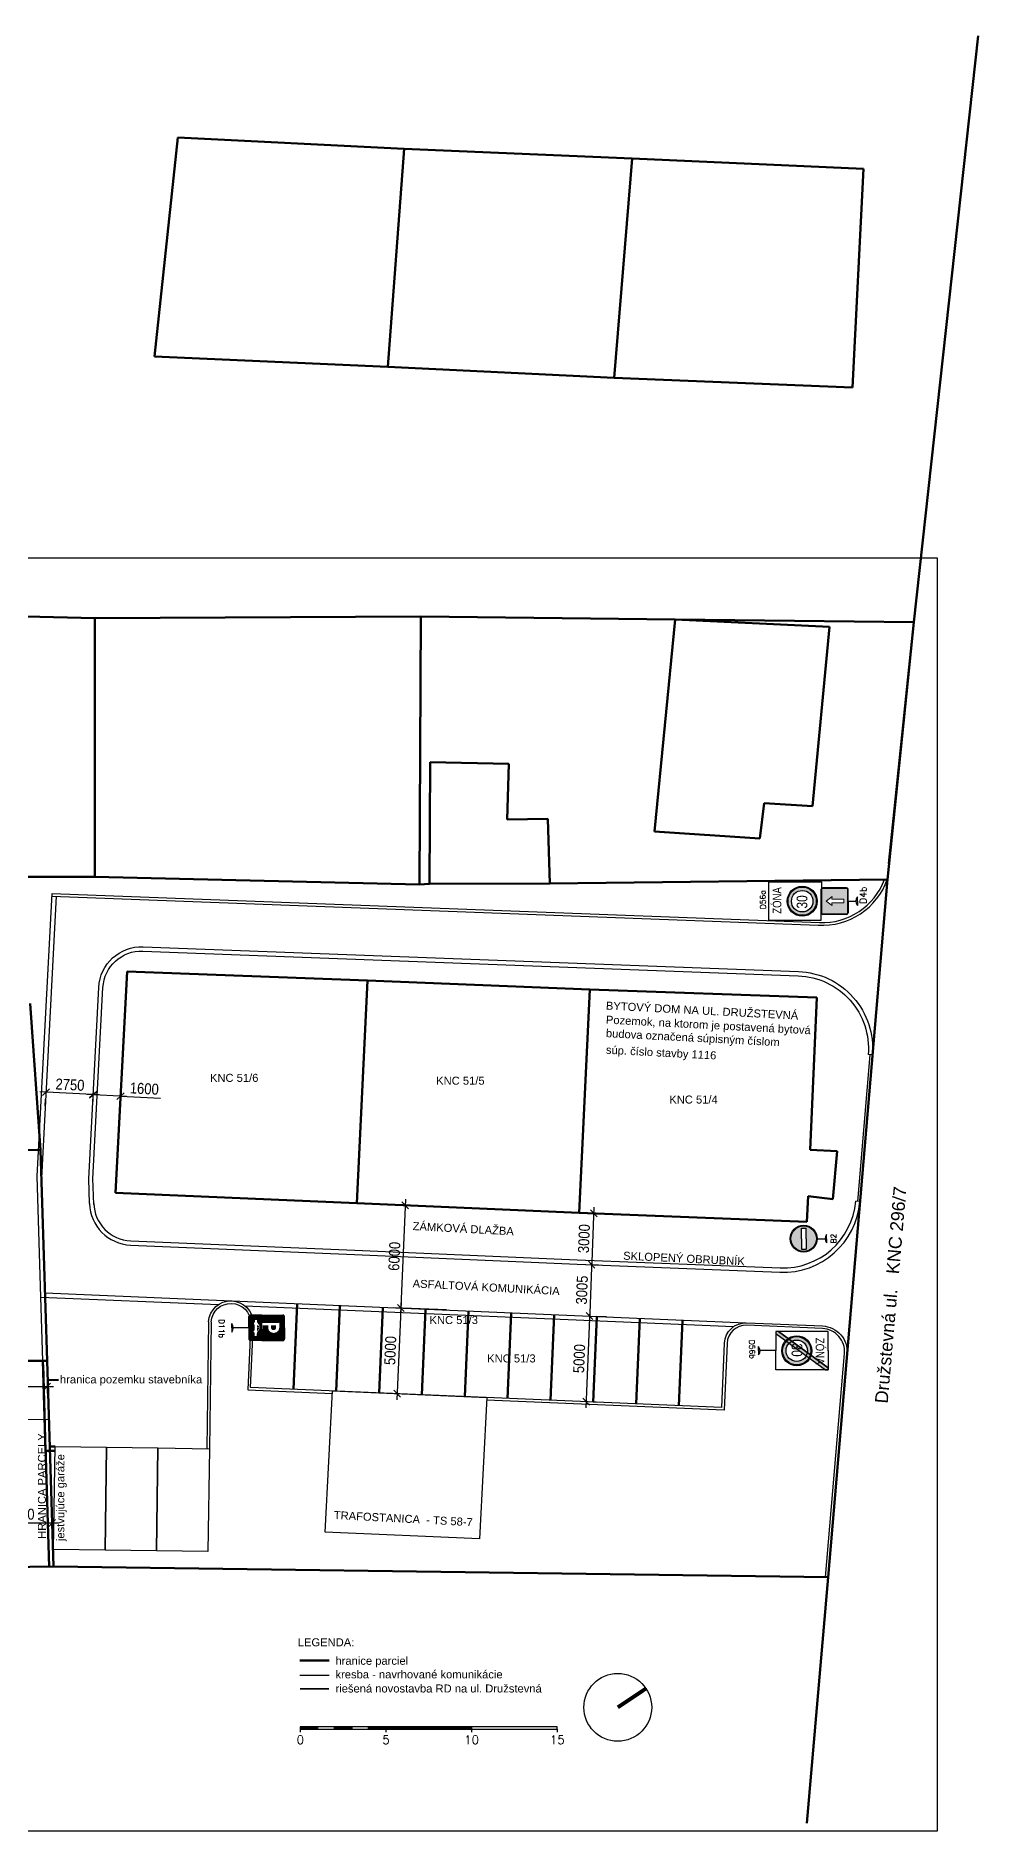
# Model space of a CAD drawing. Header units: millimetres. Extents: x 465413 to 965836, y 2516576 to 3795663.
# Drawn here: x 893880 to 948826, y 2516576 to 2621270 of the extents above; entities that cross this region are included whole.
import ezdxf
from ezdxf.enums import TextEntityAlignment as Align

# ---------------------------------------------------------------- set-up
doc = ezdxf.new("R2010")
doc.units = ezdxf.units.MM
for name, color, linetype in [('DIM_100', 64, 'Continuous'), ('Dopr-znač', 122, 'Continuous'), ('DZ', 7, 'Continuous'), ('KOTY', 96, 'Continuous'), ('MUR-POH', 64, 'Continuous'), ('MUR_REZ', 3, 'Continuous'), ('TXT_50_MIESTN', 7, 'Continuous'), ('červená', 1, 'Continuous'), ('čierna', 7, 'Continuous'), ('šedá', 8, 'Continuous')]:
    doc.layers.add(name, color=color, linetype=linetype)
doc.layers.add('modrá', color=5, linetype='Continuous', lineweight=5)
doc.layers.add('P', color=250, linetype='Continuous', lineweight=100)
doc.styles.add('ARIAL', font='arial.ttf', dxfattribs={"height": 250})
doc.styles.add('ROMANS', font='arial.ttf', dxfattribs={"width": 0.85})
doc.styles.add('ROMANS17', font='ROMANS', dxfattribs={"height": 0.85})
doc.styles.add('SIMPLEX', font='SIMPLEX.SHX', dxfattribs={"width": 0.7})
doc.dimstyles.new('PAJO1-studia', dxfattribs={"dimtxt": 160, "dimasz": 100, "dimexe": 100, "dimexo": 250, "dimgap": 45, "dimtad": 1, "dimdec": 0, "dimrnd": 5, "dimtxsty": 'ROMANS', "dimblk": 'OBLIQUE', "dimcen": 200, "dimdle": 90, "dimadec": 0, "dimazin": 0, "dimtfac": 1, "dimtdec": 0, "dimtmove": 1, "dimatfit": 3, "dimfxl": 1, "dimarcsym": 0})

# ---------------------------------------------------------------- blocks, each defined once
blk = doc.blocks.new('_OBLIQUE')
at = {"color": 0, "linetype": 'ByBlock'}
blk.add_line((-0.5, -0.5), (0.5, 0.5), dxfattribs=at)
blk = doc.blocks.new('*D393')
at = {"layer": 'Defpoints', "color": 0}
for p in [(926166, 2546610), (925953, 2541615), (925971, 2541614)]:
    blk.add_point(p, dxfattribs=at)
at = {"layer": 'KOTY', "color": 0, "lineweight": -2}
for p, q in [((926185, 2546969), (925956, 2541255)), ((927165, 2546570), (926571, 2546593)), ((926953, 2541575), (926370, 2541598))]:
    blk.add_line(p, q, dxfattribs=at)
at = {"layer": 'KOTY', "color": 0, "lineweight": -2, "xscale": 400, "yscale": 400, "zscale": 400}
for p, rotation in [((926171, 2546610), 87.7022656876608), ((925971, 2541614), 267.7022656876608)]:
    blk.add_blockref('_OBLIQUE', p, dxfattribs=dict(at, rotation=rotation))
at = {"layer": 'KOTY', "color": 0, "insert": (925564, 2544132), "char_height": 640, "attachment_point": 5, "rotation": 87.70227, "style": 'ROMANS'}
blk.add_mtext('5000', dxfattribs=at)
blk = doc.blocks.new('*D392')
at = {"layer": 'Defpoints', "color": 0}
for p in [(919078, 2552918), (915163, 2547079), (918823, 2546923)]:
    blk.add_point(p, dxfattribs=at)
at = {"layer": 'KOTY', "color": 0, "lineweight": -2}
for p, q in [((918079, 2552960), (915018, 2553091)), ((915433, 2553433), (915147, 2546720)), ((917823, 2546966), (914763, 2547096))]:
    blk.add_line(p, q, dxfattribs=at)
at = {"layer": 'KOTY', "color": 0, "lineweight": -2, "xscale": 400, "yscale": 400, "zscale": 400}
for p, rotation in [((915418, 2553074), 87.56290644926283), ((915163, 2547079), 267.5629064492628)]:
    blk.add_blockref('_OBLIQUE', p, dxfattribs=dict(at, rotation=rotation))
at = {"layer": 'KOTY', "color": 0, "insert": (914784, 2550098), "char_height": 640, "attachment_point": 5, "rotation": 87.56291, "style": 'ROMANS'}
blk.add_mtext('6000', dxfattribs=at)
blk = doc.blocks.new('*D391')
at = {"layer": 'Defpoints', "color": 0}
for p in [(918822, 2546923), (914950, 2542084), (915684, 2542053)]:
    blk.add_point(p, dxfattribs=at)
at = {"layer": 'KOTY', "color": 0, "lineweight": -2}
for p, q in [((915178, 2547439), (914935, 2541725)), ((917823, 2546966), (914763, 2547096)), ((914685, 2542096), (914550, 2542101))]:
    blk.add_line(p, q, dxfattribs=at)
at = {"layer": 'KOTY', "color": 0, "lineweight": -2, "xscale": 400, "yscale": 400, "zscale": 400}
for p, rotation in [((915162, 2547079), 87.56290644926308), ((914950, 2542084), 267.562906449263)]:
    blk.add_blockref('_OBLIQUE', p, dxfattribs=dict(at, rotation=rotation))
at = {"layer": 'KOTY', "color": 0, "insert": (914550, 2544603), "char_height": 640, "attachment_point": 5, "rotation": 87.56291, "style": 'ROMANS'}
blk.add_mtext('5000', dxfattribs=at)
blk = doc.blocks.new('*D390')
at = {"layer": 'Defpoints', "color": 0}
for p in [(925068, 2552661), (924947, 2549664), (926291, 2549610)]:
    blk.add_point(p, dxfattribs=at)
at = {"layer": 'KOTY', "color": 0, "lineweight": -2}
for p, q in [((926067, 2552621), (926811, 2552591)), ((926426, 2552967), (926277, 2549250)), ((925947, 2549623), (926691, 2549594))]:
    blk.add_line(p, q, dxfattribs=at)
at = {"layer": 'KOTY', "color": 0, "lineweight": -2, "xscale": 400, "yscale": 400, "zscale": 400}
for p, rotation in [((926412, 2552607), 87.70226568766051), ((926291, 2549610), 267.7022656876605)]:
    blk.add_blockref('_OBLIQUE', p, dxfattribs=dict(at, rotation=rotation))
at = {"layer": 'KOTY', "color": 0, "insert": (925845, 2551129), "char_height": 640, "attachment_point": 5, "rotation": 87.70227, "style": 'ROMANS'}
blk.add_mtext('3000', dxfattribs=at)
blk = doc.blocks.new('*D389')
at = {"layer": 'Defpoints', "color": 0}
for p in [(924947, 2549664), (926166, 2546610), (926171, 2546610)]:
    blk.add_point(p, dxfattribs=at)
at = {"layer": 'KOTY', "color": 0, "lineweight": -2}
for p, q in [((925947, 2549623), (926691, 2549594)), ((926306, 2549969), (926157, 2546250)), ((927165, 2546570), (926571, 2546593))]:
    blk.add_line(p, q, dxfattribs=at)
at = {"layer": 'KOTY', "color": 0, "lineweight": -2, "xscale": 400, "yscale": 400, "zscale": 400}
for p, rotation in [((926291, 2549610), 87.70226568766121), ((926171, 2546610), 267.7022656876612)]:
    blk.add_blockref('_OBLIQUE', p, dxfattribs=dict(at, rotation=rotation))
at = {"layer": 'KOTY', "color": 0, "insert": (925725, 2548130), "char_height": 640, "attachment_point": 5, "rotation": 87.70227, "style": 'ROMANS'}
blk.add_mtext('3005', dxfattribs=at)
blk = doc.blocks.new('*D388')
at = {"layer": 'Defpoints', "color": 0}
for p in [(897258, 2560338), (898855, 2560255), (897215, 2559523)]:
    blk.add_point(p, dxfattribs=at)
at = {"layer": 'KOTY', "color": 0, "lineweight": -2}
for p, q in [((899172, 2559421), (896855, 2559542)), ((897205, 2559340), (897194, 2559124)), ((898803, 2559256), (898792, 2559040)), ((898813, 2559440), (901139, 2559318))]:
    blk.add_line(p, q, dxfattribs=at)
at = {"layer": 'KOTY', "color": 0, "lineweight": -2, "xscale": 400, "yscale": 400, "zscale": 400}
for p, rotation in [((897215, 2559523), 177.0026736229556), ((898813, 2559440), 357.0026736229556)]:
    blk.add_blockref('_OBLIQUE', p, dxfattribs=dict(at, rotation=rotation))
at = {"layer": 'KOTY', "color": 0, "insert": (900202, 2559874), "char_height": 640, "attachment_point": 5, "rotation": 357.00267, "style": 'ROMANS'}
blk.add_mtext('1600', dxfattribs=at)
blk = doc.blocks.new('*D387')
at = {"layer": 'Defpoints', "color": 0}
for p in [(894479, 2559865), (897258, 2560338), (894469, 2559668)]:
    blk.add_point(p, dxfattribs=at)
at = {"layer": 'KOTY', "color": 0, "lineweight": -2}
for p, q in [((897574, 2559506), (894109, 2559687)), ((894427, 2558866), (894448, 2559269)), ((897205, 2559340), (897194, 2559125))]:
    blk.add_line(p, q, dxfattribs=at)
at = {"layer": 'KOTY', "color": 0, "lineweight": -2, "xscale": 400, "yscale": 400, "zscale": 400}
for p, rotation in [((894469, 2559668), 177.0026736229553), ((897215, 2559525), 357.0026736229554)]:
    blk.add_blockref('_OBLIQUE', p, dxfattribs=dict(at, rotation=rotation))
at = {"layer": 'KOTY', "color": 0, "insert": (895868, 2560103), "char_height": 640, "attachment_point": 5, "rotation": 357.00267, "style": 'ROMANS'}
blk.add_mtext('2750', dxfattribs=at)
blk = doc.blocks.new('Zákaz vjazdu všetkých vozidiel - B 2')
at = {"layer": 'červená'}
h = blk.add_hatch(color=256, dxfattribs=at)
h.paths.add_polyline_path([(-330, 350, 1), (330, 350, 1)])
h.paths.add_polyline_path([(0, 410), (269, 410), (269, 290), (0, 290), (-269, 290), (-269, 410)], flags=16)
for p, q in [((0, 410), (-269, 410)), ((-269, 410), (-269, 290)), ((0, 290), (-269, 290)), ((0, 410), (269, 410)), ((0, 290), (269, 290)), ((269, 410), (269, 290))]:
    blk.add_line(p, q, dxfattribs=at)
blk.add_circle((0, 350), 330, dxfattribs=at)
at = {"layer": 'čierna'}
blk.add_circle((0, 350), 350, dxfattribs=at)
blk = doc.blocks.new('*U396', base_point=(-3845, -6063))
at = {"color": 0}
for points in [[(-3845, -6063), (-3845, -6005), (-3919, -6005)], [(-3919, -6005), (-3919, -6063), (-3845, -6063)]]:
    blk.add_solid(points, dxfattribs=at)
blk = doc.blocks.new('IP11b')
at = {"color": 5, "linetype": 'Continuous'}
for points in [[(13535, -3315), (13890, -3315), (13535, -3406), (13890, -3407)], [(13535, -3406), (13890, -3407), (13890, -3407), (13890, -3315)], [(13890, -3407), (13890, -3315), (14035, -3407), (14035, -3315)], [(13535, -3756), (13685, -3756), (13535, -3406), (13685, -3407)], [(13733, -3572), (13793, -3572), (13733, -3469), (13793, -3469)], [(13733, -3469), (13793, -3469), (13793, -3469), (13793, -3572)], [(13735, -3756), (13890, -3756), (13735, -3632), (13890, -3632)], [(13788, -3406), (13890, -3407), (13838, -3420), (13890, -3420)], [(13788, -3632), (13838, -3632), (13788, -3632), (13838, -3619)], [(13788, -3632), (13838, -3619), (13837, -3619), (13838, -3632)], [(13793, -3469), (13793, -3572), (13833, -3512), (13833, -3532)], [(13833, -3512), (13833, -3532), (13793, -3469), (13833, -3512)], [(13793, -3469), (13833, -3512), (13793, -3469), (13821, -3484)], [(13833, -3532), (13793, -3572), (13833, -3532), (13821, -3560)], [(13837, -3619), (13838, -3632), (13890, -3619), (13890, -3632)], [(13838, -3420), (13890, -3420), (13890, -3420), (13838, -3420)], [(13890, -3420), (13838, -3420), (13890, -3456), (13874, -3456)], [(13890, -3619), (13838, -3619), (13890, -3582), (13874, -3582)], [(13890, -3619), (13890, -3632), (13890, -3619), (13838, -3619)], [(13890, -3456), (13874, -3456), (13874, -3456), (13890, -3456)], [(13874, -3456), (13890, -3456), (13874, -3456), (13888, -3506)], [(13874, -3456), (13888, -3506), (13888, -3506), (13890, -3519)], [(13874, -3582), (13890, -3582), (13874, -3582), (13890, -3519)], [(13890, -3582), (13874, -3582), (13874, -3582), (13890, -3582)], [(13888, -3506), (13890, -3519), (13888, -3506), (13890, -3456)], [(13890, -3407), (14035, -3407), (13890, -3632), (14035, -3632)], [(13890, -3756), (14035, -3756), (13890, -3632), (14035, -3632)], [(13628, -3865), (13735, -3815), (13535, -3756)], [(13627, -3907), (13628, -3865), (13535, -3756)], [(13627, -3907), (13535, -3756), (13535, -4015)], [(13735, -3815), (13735, -3756), (13535, -3756)], [(13627, -3907), (13535, -4015), (13735, -4015)], [(13673, -3908), (13673, -3907), (13627, -3907)], [(13673, -3912), (13673, -3908), (13627, -3907)], [(13674, -3916), (13673, -3912), (13627, -3907)], [(13676, -3920), (13674, -3916), (13627, -3907)], [(13678, -3923), (13676, -3920), (13627, -3907)], [(13681, -3926), (13678, -3923), (13627, -3907)], [(13685, -3928), (13681, -3926), (13627, -3907)], [(13688, -3930), (13685, -3928), (13627, -3907)], [(13688, -3930), (13627, -3907), (13735, -4015)], [(13628, -3865), (13678, -3858), (13735, -3815)], [(13692, -3931), (13688, -3930), (13735, -4015)], [(13735, -4015), (13697, -3932), (13692, -3931)], [(13735, -4015), (13701, -3931), (13697, -3932)], [(13735, -4015), (13705, -3930), (13701, -3931)], [(13735, -4015), (13709, -3928), (13705, -3930)], [(13735, -4015), (13712, -3926), (13709, -3928)], [(13735, -4015), (13715, -3923), (13712, -3926)], [(13735, -4015), (13717, -3920), (13715, -3923)], [(13735, -4015), (13719, -3916), (13717, -3920)], [(13735, -4015), (13720, -3912), (13719, -3916)], [(13735, -4015), (13735, -3908), (13720, -3908)], [(13735, -4015), (13720, -3908), (13720, -3912)], [(13727, -3860), (13780, -3860), (13780, -3822)], [(13780, -3822), (13748, -3822), (13727, -3860)], [(13735, -4015), (13809, -4015), (13809, -3908)], [(13809, -3908), (13735, -3908), (13735, -4015)], [(13806, -3822), (13788, -3822), (13788, -3860)], [(13788, -3860), (13858, -3860), (13806, -3822)], [(14035, -3756), (13809, -3756), (13809, -3815)], [(14035, -3756), (13809, -3815), (13954, -3868)], [(13809, -3815), (13885, -3865), (13954, -3868)], [(13837, -3911), (13837, -3908), (13809, -3908)], [(13838, -3915), (13837, -3911), (13809, -3908)], [(13840, -3919), (13838, -3915), (13809, -3908)], [(13842, -3922), (13840, -3919), (13809, -3908)], [(13845, -3926), (13842, -3922), (13809, -3908)], [(13848, -3928), (13845, -3926), (13809, -3908)], [(13852, -3930), (13848, -3928), (13809, -3908)], [(13852, -3930), (13809, -3908), (13809, -4015)], [(13809, -4015), (14035, -4015), (13954, -3909)], [(13809, -4015), (13954, -3909), (13875, -3927)], [(13809, -4015), (13875, -3927), (13872, -3929)], [(13809, -4015), (13872, -3929), (13868, -3930)], [(13809, -4015), (13868, -3930), (13864, -3931)], [(13856, -3931), (13852, -3930), (13809, -4015)], [(13809, -4015), (13864, -3931), (13860, -3932)], [(13860, -3932), (13856, -3931), (13809, -4015)], [(13954, -3909), (13879, -3924), (13875, -3927)], [(13954, -3909), (13881, -3920), (13879, -3924)], [(13954, -3909), (13883, -3917), (13881, -3920)], [(13954, -3909), (13884, -3913), (13883, -3917)], [(13954, -3909), (13885, -3908), (13884, -3913)], [(14035, -4015), (14035, -3756), (13954, -3868)], [(14035, -4015), (13954, -3868), (13954, -3909)]]:
    blk.add_solid(points, dxfattribs=at)
blk.add_blockref('*U396', (13809, -3815), dxfattribs=at)
blk = doc.blocks.new('*D405')
at = {"layer": 'Defpoints', "color": 0}
for p in [(885047, 2533698), (894826, 2534549), (894826, 2533991)]:
    blk.add_point(p, dxfattribs=at)
at = {"layer": 'KOTY', "color": 0, "lineweight": -2}
for p, q in [((885047, 2534698), (885047, 2534949)), ((894826, 2534991), (894826, 2534949)), ((884687, 2534549), (895186, 2534549))]:
    blk.add_line(p, q, dxfattribs=at)
at = {"layer": 'KOTY', "color": 0, "lineweight": -2, "xscale": 400, "yscale": 400, "zscale": 400, "rotation": 180}
blk.add_blockref('_OBLIQUE', (885047, 2534549), dxfattribs=at)
at = {"layer": 'KOTY', "color": 0, "lineweight": -2, "xscale": 400, "yscale": 400, "zscale": 400}
blk.add_blockref('_OBLIQUE', (894826, 2534549), dxfattribs=at)
at = {"layer": 'KOTY', "color": 0, "insert": (892957, 2535056), "char_height": 640, "attachment_point": 5, "style": 'ROMANS'}
blk.add_mtext('9780', dxfattribs=at)
blk = doc.blocks.new('*D407')
at = {"layer": 'Defpoints', "color": 0}
for p in [(894540, 2544010), (885047, 2542010), (894540, 2542506)]:
    blk.add_point(p, dxfattribs=at)
at = {"layer": 'KOTY', "color": 0, "lineweight": -2}
for p, q in [((884687, 2542506), (894900, 2542506)), ((885047, 2543010), (885047, 2542906)), ((894540, 2543010), (894540, 2542106))]:
    blk.add_line(p, q, dxfattribs=at)
at = {"layer": 'KOTY', "color": 0, "lineweight": -2, "xscale": 400, "yscale": 400, "zscale": 400, "rotation": 180}
blk.add_blockref('_OBLIQUE', (885047, 2542506), dxfattribs=at)
at = {"layer": 'KOTY', "color": 0, "lineweight": -2, "xscale": 400, "yscale": 400, "zscale": 400}
blk.add_blockref('_OBLIQUE', (894540, 2542506), dxfattribs=at)
at = {"layer": 'KOTY', "color": 0, "insert": (889793, 2543013), "char_height": 640, "attachment_point": 5, "style": 'ROMANS'}
blk.add_mtext('9495', dxfattribs=at)

msp = doc.modelspace()

# ---------------------------------------------------------------- hatches: boundary and pattern name
at = {"layer": 'modrá'}
h = msp.add_hatch(color=256, dxfattribs=at)
h.paths.add_polyline_path([(940324.5, 2571082.2), (940305.7, 2570919.6), (940991.1, 2570919.6), (940991, 2570814.9), (940991, 2570711.3), (940305.5, 2570711.3), (940324.1, 2570548.6), (939973.4, 2570815.7)], flags=16)
edge = h.paths.add_edge_path()
edge.add_arc((939778.6, 2571499.7), 56.5, 90, 180, ccw=False)
edge.add_line((939778.6, 2571556.3), (941148.5, 2571556.3))
edge.add_arc((941148.5, 2571499.7), 56.5, 0, 90, ccw=False)
edge.add_line((941205.1, 2571499.7), (941205.1, 2570814.8))
edge.add_line((941205.1, 2570814.8), (941205.1, 2570129.8))
edge.add_arc((941148.5, 2570129.8), 56.5, -90, 0, ccw=False)
edge.add_line((941148.5, 2570073.3), (939778.6, 2570073.3))
edge.add_arc((939778.6, 2570129.8), 56.5, 180, 270, ccw=False)
edge.add_line((939722.1, 2570129.8), (939722.1, 2570814.8))
edge.add_line((939722.1, 2570814.8), (939722.1, 2571499.7))
at = {"layer": 'červená'}
h = msp.add_hatch(color=256, dxfattribs=at)
edge = h.paths.add_edge_path(flags=16)
edge.add_arc((938567.6, 2570807.7), 625, 0, 360)
edge = h.paths.add_edge_path()
edge.add_arc((938567.6, 2570807.7), 825, 0, 360)
at = {"layer": 'čierna'}
msp.add_hatch(color=256, dxfattribs=at).paths.add_polyline_path([(937192.4, 2545720), (937023.1, 2545720), (937023.1, 2545596.1), (939919.4, 2543475.1), (940088.6, 2543475.1), (940088.6, 2543599.1)])
at = {"layer": 'šedá'}
h = msp.add_hatch(color=256, dxfattribs=at)
edge = h.paths.add_edge_path(flags=16)
edge.add_arc((938251.9, 2544588), 625, 0, 360)
edge = h.paths.add_edge_path()
edge.add_arc((938251.9, 2544588), 825, 0, 360)

# ---------------------------------------------------------------- linework, layer by layer
at = {"layer": 'Dopr-znač', "color": 7, "ltscale": 0.1}
for p, q in [((940088.6, 2545720), (937023.1, 2545720)), ((937023.1, 2545720), (937023.1, 2544597.6)), ((940088.6, 2544582.6), (940088.6, 2545720)), ((937023.1, 2543475.1), (937023.1, 2544597.6)), ((940088.6, 2544612.5), (940088.6, 2543475.1)), ((940088.6, 2543475.1), (937023.1, 2543475.1))]:
    msp.add_line(p, q, dxfattribs=at)
at = {"layer": 'modrá'}
for p, q in [((939722.1, 2570814.8), (939722.1, 2571499.7)), ((939722.1, 2570814.8), (939722.1, 2570129.8)), ((906342.1, 2545928.7), (906341.4, 2546582.8)), ((907049.4, 2546637.6), (906395.3, 2546636.9)), ((907049.4, 2546637.6), (908283, 2546638.9)), ((908337.5, 2545930.9), (908336.8, 2546585)), ((906342.1, 2545928.7), (906342.8, 2545272)), ((906396.8, 2545218.1), (908284.6, 2545220.1)), ((907050.9, 2545218.8), (906396.8, 2545218.1)), ((908337.5, 2545930.9), (908338.2, 2545273.7))]:
    msp.add_line(p, q, dxfattribs=at)
at = {"layer": 'modrá', "linetype": 'Continuous'}
for p, q in [((941148.5, 2571556.3), (939778.6, 2571556.3)), ((941205.1, 2570814.8), (941205.1, 2571499.7)), ((940324.5, 2571082.2), (939973.4, 2570815.7)), ((940324.1, 2570548.6), (939973.4, 2570815.7)), ((940305.5, 2570711.3), (940324.1, 2570548.6)), ((940991, 2570711.3), (940305.5, 2570711.3)), ((940305.7, 2570919.6), (940324.5, 2571082.2)), ((940991.1, 2570919.6), (940305.7, 2570919.6)), ((940991.1, 2570919.6), (940991, 2570815.1)), ((940991, 2570711.3), (940991, 2570814.8)), ((941205.1, 2570814.8), (941205.1, 2570129.8)), ((941148.5, 2570073.3), (939778.6, 2570073.3))]:
    msp.add_line(p, q, dxfattribs=at)
at = {"layer": 'modrá'}
msp.add_lwpolyline([(939722.1, 2571499.7, -0.41421356), (939778.6, 2571556.3), (941148.5, 2571556.3, -0.41421356), (941205.1, 2571499.7), (941205.1, 2570814.8), (941205.1, 2570129.8, -0.41421356), (941148.5, 2570073.3), (939778.6, 2570073.3, -0.41421356), (939722.1, 2570129.8), (939722.1, 2570814.8)], format="xyb", close=True, dxfattribs=at)
msp.add_lwpolyline([(940324.5, 2571082.2), (940305.7, 2570919.6), (940991.1, 2570919.6), (940991, 2570814.9), (940991, 2570711.3), (940305.5, 2570711.3), (940324.1, 2570548.6), (939973.4, 2570815.7)], close=True, dxfattribs=at)
at = {"layer": 'modrá', "flags": 128}
for points in [[(906395.3, 2546636.9), (906384.8, 2546635.9), (906374.6, 2546632.8), (906365.3, 2546627.8), (906357.1, 2546621), (906350.4, 2546612.9), (906345.4, 2546603.5), (906342.4, 2546593.4), (906341.4, 2546582.8)], [(908336.8, 2546585), (908335.7, 2546595.5), (908332.7, 2546605.6), (908327.7, 2546615), (908320.9, 2546623.1), (908312.7, 2546629.8), (908303.4, 2546634.8), (908293.3, 2546637.9), (908282.7, 2546638.9)], [(906342.8, 2545272), (906343.8, 2545261.5), (906346.9, 2545251.4), (906351.9, 2545242.1), (906358.6, 2545233.9), (906366.8, 2545227.2), (906376.1, 2545222.2), (906386.3, 2545219.1), (906396.8, 2545218.1)], [(908284.2, 2545220.1), (908293.6, 2545220.9), (908302.7, 2545223.4), (908311.2, 2545227.4), (908318.9, 2545232.8), (908325.6, 2545239.5), (908331, 2545247.2), (908335, 2545255.7), (908337.4, 2545264.8), (908338.2, 2545274.2)]]:
    msp.add_lwpolyline(points, dxfattribs=at)
at = {"layer": 'modrá', "linetype": 'Continuous'}
for centre, start, end in [((939778.6, 2571499.7), 90, 180), ((941148.5, 2571499.7), 0, 90), ((939778.6, 2570129.8), 180, 270), ((941148.5, 2570129.8), 270, 0)]:
    msp.add_arc(centre, 56.5, start, end, dxfattribs=at)
at = {"layer": 'MUR-POH', "color": 1}
for p, q in [((895066.9, 2571093.6), (894205.8, 2554648.2)), ((895066.9, 2571093.6), (894205.8, 2554648.2)), ((894817.1, 2571103.1), (939498.8, 2569414.8)), ((942514.8, 2561850.4), (941788.5, 2553297.3)), ((894154.2, 2556290.5), (894540.2, 2544010.4)), ((894540.2, 2544010.4), (894154.2, 2556290.5)), ((894173.4, 2547722.3), (893962.2, 2554776.4)), ((897003.6, 2553172.3), (896958.1, 2554619.5)), ((897255.5, 2553115.8), (897208, 2554627.3)), ((899396.1, 2550753), (912463, 2550197.3)), ((899406.7, 2551002.8), (912473.7, 2550447)), ((912473.3, 2550447.1), (925447.7, 2549893.7)), ((912462.7, 2550197.3), (925437, 2549643.9)), ((925444.6, 2549643.6), (937273.7, 2549169)), ((925454.6, 2549893.4), (937283.7, 2549418.8)), ((894173.4, 2547722.3), (904527.9, 2547281.6)), ((894290.3, 2544002.6), (894173.4, 2547722.3)), ((894416, 2547962.2), (935283.8, 2546222.9)), ((906067.2, 2547216.1), (934575.5, 2546002.8)), ((903947.5, 2546266.9), (903845.7, 2538880)), ((904097.5, 2546264.9), (903995.7, 2538877.9)), ((909281, 2525666.2), (910980.5, 2525666.2))]:
    msp.add_line(p, q, dxfattribs=at)
at = {"layer": 'MUR-POH', "color": 1, "flags": 128}
for points in [[(893962.2, 2554776.4), (894824.9, 2571252.9), (939570.3, 2569562.2)], [(894416, 2547962.2), (894205.8, 2554648.2)], [(906400.4, 2542448), (906560.6, 2546212.5)], [(933875.6, 2541279.4), (933875.6, 2541279.4), (906400.4, 2542448)]]:
    msp.add_lwpolyline(points, dxfattribs=at)
for points in [[(896958.1, 2554619.5), (897542.6, 2565782.7, -0.40995963), (900133.6, 2568150.2), (938349.5, 2566706.2, -0.42803044), (942663.5, 2561828.7), (941938, 2553284.6)], [(897207.8, 2554606.4), (897792.3, 2565769.7, -0.40995963), (900124.2, 2567900.4), (938340.1, 2566456.4)], [(933875.6, 2541279.4), (934035, 2545026, -0.41421356), (935337, 2546221.7), (939753.4, 2546033.9, -0.426629), (941184.3, 2544408.3), (940078, 2531380.3)]]:
    msp.add_lwpolyline(points, format="xyb", dxfattribs=at)
at = {"layer": 'MUR-POH', "color": 1}
for points in [[(897207.8, 2554606.4), (897792.3, 2565769.7, -0.40995963), (900124.2, 2567900.4), (938340.1, 2566456.4, -0.42741324), (942415.1, 2561858.7, -0.00052175)], [(939928.5, 2531393), (941034.8, 2544421, 0.426629), (939747, 2545884), (935330.6, 2546071.9, 0.41421356), (934184.8, 2545019.6), (934019.1, 2541123.1), (920165, 2541712.4)]]:
    msp.add_lwpolyline(points, format="xyb", dxfattribs=at)
for points in [[(942664.3, 2561838), (942415.1, 2561858.7)], [(941938, 2553284.6), (941688.9, 2553305.8)], [(906410.7, 2546218.9), (906244.2, 2542304.5), (911172.6, 2542094.9)]]:
    msp.add_lwpolyline(points, dxfattribs=at)
at = {"layer": 'MUR-POH', "color": 252}
msp.add_lwpolyline([(890107.1, 2540586.1), (894570.4, 2540592.7)], dxfattribs=at)
at = {"layer": 'MUR-POH', "flags": 128}
for points in [[(910288.5, 2522664.7), (909294.8, 2522664.7), (909294.8, 2522608.8), (910288.5, 2522608.8), (910288.5, 2522664.7), (910288.5, 2522664.7)], [(914284.2, 2522664.7), (909294.8, 2522664.7), (909294.8, 2522522), (914284.2, 2522522), (914284.2, 2522664.7), (914284.2, 2522664.7)], [(910288.5, 2522603.5), (909294.8, 2522603.5), (909294.8, 2522598.6), (910288.5, 2522598.6), (910288.5, 2522603.5), (910288.5, 2522603.5)], [(910288.5, 2522593.3), (909294.8, 2522593.3), (909294.8, 2522522), (910288.5, 2522522), (910288.5, 2522593.3), (910288.5, 2522593.3)], [(909294.8, 2522516.7), (909294.8, 2522347.6)], [(909294.8, 2522516.7), (909294.8, 2522347.6)], [(909300.1, 2522608.8), (910288.5, 2522608.8), (910288.5, 2522659.4), (909300.1, 2522659.4), (909300.1, 2522608.8), (909300.1, 2522608.8)], [(909300.1, 2522522), (914284.2, 2522522), (914284.2, 2522659.4), (909300.1, 2522659.4), (909300.1, 2522522), (909300.1, 2522522)], [(909300.1, 2522598.6), (910288.5, 2522598.6), (910288.5, 2522598.3), (909300.1, 2522598.3), (909300.1, 2522598.6), (909300.1, 2522598.6)], [(909300.1, 2522522), (910288.5, 2522522), (910288.5, 2522588), (909300.1, 2522588), (909300.1, 2522522), (909300.1, 2522522)], [(911287.4, 2522664.7), (910293.7, 2522664.7), (910293.7, 2522522), (911287.4, 2522522), (911287.4, 2522664.7), (911287.4, 2522664.7)], [(910299, 2522522), (911287.4, 2522522), (911287.4, 2522659.4), (910299, 2522659.4), (910299, 2522522), (910299, 2522522)], [(912286.3, 2522664.7), (911292.7, 2522664.7), (911292.7, 2522608.8), (912286.3, 2522608.8), (912286.3, 2522664.7), (912286.3, 2522664.7)], [(912286.3, 2522603.5), (911292.7, 2522603.5), (911292.7, 2522598.6), (912286.3, 2522598.6), (912286.3, 2522603.5), (912286.3, 2522603.5)], [(912286.3, 2522593.3), (911292.7, 2522593.3), (911292.7, 2522522), (912286.3, 2522522), (912286.3, 2522593.3), (912286.3, 2522593.3)], [(911298, 2522608.8), (912286.3, 2522608.8), (912286.3, 2522659.4), (911298, 2522659.4), (911298, 2522608.8), (911298, 2522608.8)], [(911298, 2522598.6), (912286.3, 2522598.6), (912286.3, 2522598.3), (911298, 2522598.3), (911298, 2522598.6), (911298, 2522598.6)], [(911298, 2522522), (912286.3, 2522522), (912286.3, 2522588), (911298, 2522588), (911298, 2522522), (911298, 2522522)], [(913285.3, 2522664.7), (912291.6, 2522664.7), (912291.6, 2522522), (913285.3, 2522522), (913285.3, 2522664.7), (913285.3, 2522664.7)], [(912296.9, 2522522), (913285.3, 2522522), (913285.3, 2522659.4), (912296.9, 2522659.4), (912296.9, 2522522), (912296.9, 2522522)], [(914284.2, 2522664.7), (913290.6, 2522664.7), (913290.6, 2522608.8), (914284.2, 2522608.8), (914284.2, 2522664.7), (914284.2, 2522664.7)], [(914284.2, 2522603.5), (913290.6, 2522603.5), (913290.6, 2522598.6), (914284.2, 2522598.6), (914284.2, 2522603.5), (914284.2, 2522603.5)], [(914284.2, 2522593.3), (913290.6, 2522593.3), (913290.6, 2522522), (914284.2, 2522522), (914284.2, 2522593.3), (914284.2, 2522593.3)], [(913295.9, 2522608.8), (914284.2, 2522608.8), (914284.2, 2522659.4), (913295.9, 2522659.4), (913295.9, 2522608.8), (913295.9, 2522608.8)], [(913295.9, 2522598.6), (914284.2, 2522598.6), (914284.2, 2522598.3), (913295.9, 2522598.3), (913295.9, 2522598.6), (913295.9, 2522598.6)], [(913295.9, 2522522), (914284.2, 2522522), (914284.2, 2522588), (913295.9, 2522588), (913295.9, 2522522), (913295.9, 2522522)], [(919278.9, 2522664.7), (914289.5, 2522664.7), (914289.5, 2522608.8), (919278.9, 2522608.8), (919278.9, 2522664.7), (919278.9, 2522664.7)], [(919278.9, 2522603.5), (914289.5, 2522603.5), (914289.5, 2522598.6), (919278.9, 2522598.6), (919278.9, 2522603.5), (919278.9, 2522603.5)], [(919278.9, 2522593.3), (914289.5, 2522593.3), (914289.5, 2522522), (919278.9, 2522522), (919278.9, 2522593.3), (919278.9, 2522593.3)], [(914289.5, 2522516.7), (914289.5, 2522347.6)], [(914289.5, 2522516.7), (914289.5, 2522347.6)], [(914294.8, 2522608.8), (919278.9, 2522608.8), (919278.9, 2522659.4), (914294.8, 2522659.4), (914294.8, 2522608.8), (914294.8, 2522608.8)], [(914294.8, 2522598.6), (919278.9, 2522598.6), (919278.9, 2522598.3), (914294.8, 2522598.3), (914294.8, 2522598.6), (914294.8, 2522598.6)], [(914294.8, 2522522), (919278.9, 2522522), (919278.9, 2522588), (914294.8, 2522588), (914294.8, 2522522), (914294.8, 2522522)], [(924273.6, 2522664.7), (919284.2, 2522664.7), (919284.2, 2522522), (924273.6, 2522522), (924273.6, 2522664.7), (924273.6, 2522664.7)], [(919284.2, 2522516.7), (919284.2, 2522347.6)], [(919289.5, 2522522), (924273.6, 2522522), (924273.6, 2522659.4), (919289.5, 2522659.4), (919289.5, 2522522), (919289.5, 2522522)], [(924278.9, 2522516.7), (924278.9, 2522347.6)]]:
    msp.add_lwpolyline(points, dxfattribs=at)
at = {"layer": 'MUR-POH', "color": 1}
for centre, radius, start, end in [((939750, 2573419.6), 4012.8, 266.411401, 340.527782), ((939751.9, 2573418.7), 3860.8, 267.304106, 339.713833), ((899502.4, 2553250.8), 2500, 181.800081, 267.564487), ((899502.4, 2553250.8), 2250, 181.800081, 267.564487), ((937454.1, 2553665.4), 4500, 267.702266, 355.146483), ((937454.1, 2553665.4), 4250, 267.702266, 355.146483)]:
    msp.add_arc(centre, radius, start, end, dxfattribs=at)
at = {"layer": 'MUR-POH', "color": 1, "extrusion": (0, 0, -1)}
for radius in [1308.1, 1158.1]:
    msp.add_arc((-905252.6, 2546192.6), radius, 4.002143, 179.12866, dxfattribs=at)
at = {"layer": 'MUR_REZ'}
for p, q in [((910749.1, 2534005.5), (911180.5, 2542244.7)), ((911180.5, 2542244.7), (920172.7, 2541861.2)), ((920172.7, 2541861.2), (919741.4, 2533623)), ((919741.4, 2533623), (910749.1, 2534005.5))]:
    msp.add_line(p, q, dxfattribs=at)
at = {"layer": 'MUR_REZ', "color": 6}
msp.add_lwpolyline([(841447.1, 2590825.9), (946447.1, 2590825.9), (946447.1, 2516575.9), (841447.1, 2516575.9)], close=True, dxfattribs=at)
at = {"layer": 'MUR_REZ', "flags": 128}
for points in [[(894913.9, 2533002.4), (894996.6, 2539001.8), (897996.3, 2538960.5), (897913.7, 2532961.1), (894913.9, 2533002.4)], [(897913.7, 2532961.1), (897996.3, 2538960.5), (900996, 2538919.2), (900913.4, 2532919.8), (897913.7, 2532961.1)], [(900913.4, 2532919.8), (900996, 2538919.2), (903995.7, 2538877.9), (903913.1, 2532878.5), (900913.4, 2532919.8)]]:
    msp.add_lwpolyline(points, dxfattribs=at)
msp.add_lwpolyline([(909281, 2524873.9, 103, 103, 0), (910980.5, 2524873.9, 103, 103, 0)], format="xyseb", dxfattribs=at)
at = {"layer": 'P', "color": 2, "linetype": 'Continuous'}
for p, q in [((945076.9, 2587075.7), (948826.5, 2621270.2)), ((948826.5, 2621270.2), (945076.9, 2587075.7)), ((900789.7, 2602567.6), (902159.9, 2615352.7)), ((902159.9, 2615352.7), (900789.7, 2602567.6)), ((902159.9, 2615352.7), (915365.4, 2614686.5)), ((915365.4, 2614686.5), (902159.9, 2615352.7)), ((915365.4, 2614686.5), (914411.2, 2601978.9)), ((914411.2, 2601978.9), (915365.4, 2614686.5)), ((915365.4, 2614686.5), (928658.2, 2614123.2)), ((928658.2, 2614123.2), (915365.4, 2614686.5)), ((928658.2, 2614123.2), (927606.5, 2601328.2)), ((927606.5, 2601328.2), (928658.2, 2614123.2)), ((928658.2, 2614123.2), (942141.1, 2613508.7)), ((942141.1, 2613508.7), (928658.2, 2614123.2)), ((942141.1, 2613508.7), (941500.2, 2600765.4)), ((941500.2, 2600765.4), (942141.1, 2613508.7)), ((914411.2, 2601978.9), (900789.7, 2602567.6)), ((900789.7, 2602567.6), (914411.2, 2601978.9)), ((927606.5, 2601328.2), (914411.2, 2601978.9)), ((914411.2, 2601978.9), (927606.5, 2601328.2)), ((941500.2, 2600765.4), (927606.5, 2601328.2)), ((927606.5, 2601328.2), (941500.2, 2600765.4)), ((893314.8, 2587419.7), (897310.8, 2587305.1)), ((897310.8, 2587305.1), (893314.8, 2587419.7)), ((897310.8, 2587305.1), (916329.8, 2587404.3)), ((916329.8, 2587404.3), (897310.8, 2587305.1)), ((897310.8, 2587305.1), (897314.1, 2572230.6)), ((897314.1, 2572230.6), (897310.8, 2587305.1)), ((916251.3, 2571785.3), (916329.8, 2587404.3)), ((916329.8, 2587404.3), (916251.3, 2571785.3)), ((916329.8, 2587404.3), (931157.9, 2587243)), ((931157.9, 2587243), (916329.8, 2587404.3)), ((929951.7, 2574879.3), (931157.9, 2587243)), ((931157.9, 2587243), (929951.7, 2574879.3)), ((931157.9, 2587243), (940161.9, 2586799.1)), ((940161.9, 2586799.1), (931157.9, 2587243)), ((931157.9, 2587243), (945076.9, 2587075.7)), ((945076.9, 2587075.7), (931157.9, 2587243)), ((945076.9, 2587075.7), (943534.1, 2572082)), ((943628.8, 2573002.5), (945076.9, 2587075.7)), ((940161.9, 2586799.1), (939164.6, 2576356.5)), ((939164.6, 2576356.5), (940161.9, 2586799.1)), ((916831.7, 2571816.7), (916881.8, 2578909.7)), ((916881.8, 2578909.7), (916831.7, 2571816.7)), ((916881.8, 2578909.7), (921458.2, 2578826.5)), ((921458.2, 2578826.5), (916881.8, 2578909.7)), ((921458.2, 2578826.5), (921358.4, 2575575.2)), ((921358.4, 2575575.2), (921458.2, 2578826.5)), ((936355, 2576528.6), (936089.8, 2574458.5)), ((936089.8, 2574458.5), (936355, 2576528.6)), ((939164.6, 2576356.5), (936355, 2576528.6)), ((936355, 2576528.6), (939164.6, 2576356.5)), ((921358.4, 2575575.2), (923741.5, 2575608.2)), ((923741.5, 2575608.2), (921358.4, 2575575.2)), ((923741.5, 2575608.2), (923847.6, 2571848.6)), ((923847.6, 2571848.6), (923741.5, 2575608.2)), ((936089.8, 2574458.5), (929951.7, 2574879.3)), ((929951.7, 2574879.3), (936089.8, 2574458.5)), ((893266.8, 2572221.9), (897314.1, 2572230.6)), ((897314.1, 2572230.6), (893266.8, 2572221.9)), ((897314.1, 2572222.8), (893266.8, 2572222)), ((897314.1, 2572230.6), (916251.3, 2571785.3)), ((916251.3, 2571785.3), (897314.1, 2572230.6)), ((916251.3, 2571785.3), (916831.7, 2571816.7)), ((916831.7, 2571816.7), (916251.3, 2571785.3)), ((916831.7, 2571816.7), (923847.6, 2571848.6)), ((923847.6, 2571848.6), (916831.7, 2571816.7)), ((923847.6, 2571848.6), (943534.1, 2572082)), ((943534.1, 2572082), (923847.6, 2571848.6)), ((940078, 2531380.4), (943534.1, 2572082.1)), ((943534.1, 2572082.1), (940078, 2531380.4)), ((899193.7, 2566716.2), (898517, 2553793.1)), ((899193.7, 2566716.2), (913226, 2566179.2)), ((913226, 2566179.2), (899193.7, 2566716.2)), ((913226, 2566179.2), (912590.5, 2553194.6)), ((912590.5, 2553194.6), (913226, 2566179.2)), ((913226, 2566179.1), (912590.5, 2553194.5)), ((912590.5, 2553194.5), (913226, 2566179.1)), ((913226, 2566179.2), (926179.8, 2565656.7)), ((926179.8, 2565656.7), (913226, 2566179.2)), ((926179.8, 2565656.7), (925564.8, 2552641.2)), ((925564.8, 2552641.2), (926179.8, 2565656.7)), ((926179.8, 2565656.6), (925564.8, 2552641.1)), ((925564.8, 2552641.1), (926179.8, 2565656.6)), ((926179.8, 2565656.7), (939426.2, 2565196)), ((939426.2, 2565196), (926179.8, 2565656.7)), ((939426.2, 2565196), (939033.6, 2556315.3)), ((939033.6, 2556315.3), (939426.2, 2565196)), ((893545.7, 2564836.5), (894154.2, 2556290.5)), ((894154.2, 2556290.5), (893545.7, 2564836.5)), ((874708.6, 2556596.7), (894154.2, 2556290.5)), ((894154.2, 2556290.5), (874708.6, 2556596.7)), ((894540.2, 2544010.4), (894154.2, 2556290.5)), ((939033.6, 2556315.3), (940605.3, 2556229.4)), ((940605.3, 2556229.4), (939033.6, 2556315.3)), ((940605.3, 2556229.4), (940356.1, 2553435.1)), ((940356.1, 2553435.1), (940605.3, 2556229.4)), ((912590.5, 2553194.6), (898517, 2553793.1)), ((938907.6, 2553603.3), (938837, 2552108.7)), ((938837, 2552108.7), (938907.6, 2553603.3)), ((940356.1, 2553435.1), (938907.6, 2553603.3)), ((938907.6, 2553603.3), (940356.1, 2553435.1)), ((925564.8, 2552641.2), (912590.5, 2553194.6)), ((912590.5, 2553194.6), (925564.8, 2552641.2)), ((938837, 2552108.7), (925564.8, 2552641.2)), ((925564.8, 2552641.2), (938837, 2552108.7)), ((860133.3, 2544010.4), (894540.2, 2544010.4)), ((894540.2, 2544010.4), (860133.3, 2544010.4)), ((894900.2, 2532002.5), (940078, 2531380.4)), ((940078, 2531380.4), (894900.2, 2532002.5)), ((894900.2, 2532002.4), (940078, 2531380.3)), ((940078, 2531380.3), (894900.2, 2532002.4)), ((938837.6, 2517034.1), (940078, 2531380.4)), ((940078, 2531380.4), (938837.6, 2517034.1)), ((910980.5, 2526515.7), (909281, 2526515.7))]:
    msp.add_line(p, q, dxfattribs=at)
at = {"layer": 'P', "color": 252, "linetype": 'Continuous', "flags": 128}
for points in [[(908898.2, 2542341.7), (909110.7, 2547337.2)], [(911395.9, 2542235.5), (911608.4, 2547231)], [(913893.7, 2542129.3), (914106.1, 2547124.8)], [(916391.4, 2542023), (916603.9, 2547018.5)], [(918889.2, 2541916.8), (919101.6, 2546912.3)], [(921386.9, 2541810.6), (921599.4, 2546806)], [(923884.6, 2541704.3), (924097.1, 2546699.8)], [(926382.4, 2541598.1), (926594.9, 2546593.6)], [(928880.1, 2541491.8), (929092.6, 2546487.3)], [(931377.9, 2541385.6), (931590.3, 2546381.1)]]:
    msp.add_lwpolyline(points, dxfattribs=at)
at = {"layer": 'P', "color": 2, "linetype": 'Continuous', "flags": 128}
msp.add_lwpolyline([(894900.2, 2532002.5), (861695.6, 2531536.2), (842481.4, 2531529.3), (842357.4, 2543850.7), (860133.3, 2544010.4), (894540.2, 2544010.4), (894900.2, 2532002.5)], dxfattribs=at)
at = {"layer": 'P', "color": 1, "linetype": 'Continuous'}
for points in [[(894900.2, 2532002.5), (861695.6, 2531536.2), (842481.4, 2531529.3), (842357.4, 2543850.7), (860133.3, 2544010.4), (894540.2, 2544010.4), (894900.2, 2532002.5)], [(894290.3, 2544002.6), (894447.5, 2538759.4), (894993.1, 2538751.9)], [(894297.6, 2543760.4), (894447.5, 2538759.4)], [(895199.9, 2542886.1), (894574.1, 2542879)], [(894440.3, 2538998.6), (894650.3, 2531995)], [(894690.2, 2539006.1), (894996.6, 2539001.8)]]:
    msp.add_lwpolyline(points, dxfattribs=at)
at = {"layer": 'TXT_50_MIESTN', "const_width": 225}
msp.add_lwpolyline([(927814, 2523792.3), (929458.1, 2524890.5)], dxfattribs=at)
at = {"layer": 'TXT_50_MIESTN'}
msp.add_circle((927814, 2523792.3), 1977.1, dxfattribs=at)
at = {"layer": 'červená'}
for radius in [825, 625]:
    msp.add_circle((938567.6, 2570807.7), radius, dxfattribs=at)
at = {"layer": 'čierna', "ltscale": 0.1}
for p, q in [((936616.8, 2569697.8), (936620.8, 2571942.7)), ((936620.8, 2571942.7), (939686.4, 2571937.2)), ((939686.4, 2571937.2), (939684.4, 2570814.8)), ((939682.4, 2569692.3), (939684.4, 2570814.8)), ((936616.8, 2569697.8), (939682.4, 2569692.3))]:
    msp.add_line(p, q, dxfattribs=at)
at = {"layer": 'čierna'}
for p, q in [((939684.4, 2570814.8), (939684.4, 2571499.7)), ((939684.4, 2570814.8), (939684.4, 2570129.8)), ((906306.1, 2545928.7), (906305.4, 2546582.8)), ((907049.4, 2546673.6), (906395.3, 2546672.9)), ((907049.4, 2546673.6), (908283.1, 2546674.9)), ((908373.5, 2545930.9), (908372.8, 2546585)), ((906306.1, 2545928.7), (906306.8, 2545272)), ((907051, 2545182.8), (906396.9, 2545182.1)), ((907051, 2545182.8), (908284.3, 2545184.1)), ((908373.5, 2545930.9), (908374.2, 2545274.8))]:
    msp.add_line(p, q, dxfattribs=at)
at = {"layer": 'čierna', "linetype": 'Continuous'}
for p, q in [((941148.5, 2571594), (939778.6, 2571594)), ((941148.5, 2571594), (939962.1, 2571594)), ((941242.8, 2570814.8), (941242.8, 2571499.7)), ((941242.8, 2570814.8), (941699.4, 2570814.8)), ((941242.8, 2570814.8), (941242.8, 2570129.8)), ((941786.1, 2570814.8), (941786.1, 2571064.8)), ((941786.1, 2570814.8), (941786.1, 2570564.8)), ((941148.5, 2570035.6), (939778.6, 2570035.6)), ((939444.3, 2551124.3), (939901, 2551124.3)), ((939987.7, 2551124.3), (939987.7, 2551374.3)), ((939987.7, 2551124.3), (939987.7, 2550874.3)), ((905302, 2545924.6), (905302, 2546174.6)), ((905302, 2545924.6), (905302, 2545674.6)), ((905845.4, 2545924.6), (905388.7, 2545924.6)), ((906302, 2545924.6), (905845.4, 2545924.6)), ((936023.1, 2544595), (936022.5, 2544845)), ((936023.1, 2544595), (936023.8, 2544345)), ((937023.1, 2544597.6), (936109.8, 2544595.3))]:
    msp.add_line(p, q, dxfattribs=at)
at = {"layer": 'čierna', "flags": 128}
for points in [[(906395.3, 2546672.9), (906379.6, 2546671.5), (906364.5, 2546667.4), (906350.3, 2546660.8), (906337.4, 2546651.8), (906326.4, 2546640.7), (906317.4, 2546627.8), (906310.8, 2546613.6), (906306.7, 2546598.4), (906305.4, 2546582.8)], [(908372.8, 2546585), (908371, 2546602.6), (908365.9, 2546619.4), (908357.6, 2546635), (908346.4, 2546648.6), (908332.7, 2546659.8), (908317.1, 2546668.1), (908300.3, 2546673.2), (908282.7, 2546674.9)], [(906306.8, 2545272), (906308.5, 2545254.5), (906313.6, 2545237.6), (906322, 2545222), (906333.2, 2545208.4), (906346.8, 2545197.2), (906362.4, 2545188.9), (906379.3, 2545183.8), (906396.9, 2545182.1)], [(908284.3, 2545184.1), (908300, 2545185.5), (908315.2, 2545189.6), (908329.4, 2545196.3), (908342.3, 2545205.4), (908353.4, 2545216.6), (908362.4, 2545229.5), (908368.9, 2545243.8), (908372.9, 2545259.1), (908374.2, 2545274.8)]]:
    msp.add_lwpolyline(points, dxfattribs=at)
at = {"layer": 'čierna'}
msp.add_lwpolyline([(937192.4, 2545720), (937023.1, 2545720), (937023.1, 2545596.1), (939919.4, 2543475.1), (940088.6, 2543475.1), (940088.6, 2543599.1), (937192.4, 2545720)], dxfattribs=at)
msp.add_circle((938567.6, 2570807.7), 875, dxfattribs=at)
at = {"layer": 'čierna', "linetype": 'Continuous'}
for centre, radius, start, end in [((939778.6, 2571499.7), 94.2, 90, 180), ((941148.5, 2571499.7), 94.2, 0, 90), ((942103.1, 2570814.8), 403.7, 141.739662, 218.260338), ((939778.6, 2570129.8), 94.2, 180, 270), ((941148.5, 2570129.8), 94.2, 270, 0), ((940304.7, 2551124.3), 403.7, 141.739662, 218.260338), ((904985, 2545924.6), 403.7, 321.739662, 38.260338), ((935706.1, 2544594.2), 403.7, 321.88464, 38.405316)]:
    msp.add_arc(centre, radius, start, end, dxfattribs=at)
at = {"layer": 'šedá', "ltscale": 0.1}
for p, q in [((937023.1, 2545596.1), (939919.4, 2543475.1)), ((937192.4, 2545720), (940088.6, 2543599.1))]:
    msp.add_line(p, q, dxfattribs=at)
at = {"layer": 'šedá', "ltscale": 0.1, "flags": 128}
msp.add_lwpolyline([(937192.4, 2545720), (937023.1, 2545720), (937023.1, 2545596.1), (939919.4, 2543475.1), (940088.6, 2543475.1), (940088.6, 2543599.1), (937192.4, 2545720)], dxfattribs=at)
at = {"layer": 'šedá'}
for radius in [875, 825, 625]:
    msp.add_circle((938251.9, 2544588), radius, dxfattribs=at)

# ---------------------------------------------------------------- block references
at = {"color": 5, "linetype": 'Continuous', "xscale": 2.837589608981426, "yscale": 2.837589608981426, "zscale": 2.837589608981426, "rotation": 270}
msp.add_blockref('IP11b', (917734, 2585043.6), dxfattribs=at)
at = {"layer": 'DZ', "xscale": 2.249999903142452, "yscale": 2.249999903142452, "zscale": 2.25, "rotation": 90}
msp.add_blockref('Zákaz vjazdu všetkých vozidiel - B 2', (939444.3, 2551124.3), dxfattribs=at)

# ---------------------------------------------------------------- texts
at = {"layer": 'DIM_100', "color": 1, "style": 'SIMPLEX'}
for s, p in [('0', (909301.3, 2521654.4)), ('5', (914296, 2521654.4)), ('10', (919290.7, 2521654.4)), ('15', (924285.4, 2521654.4))]:
    msp.add_text(s, height=500, dxfattribs=at).set_placement(p, align=Align.CENTER)
at = {"layer": 'TXT_50_MIESTN', "style": 'ARIAL'}
for s, height, rotation, p in [('BYTOVÝ DOM NA UL. DRUŽSTEVNÁ', 466.667, 357, (927111.5, 2564489.1)), ('Pozemok, na ktorom je postavená bytová', 466.667, 357, (927111.5, 2563671.3)), ('budova označená súpisným číslom', 466.667, 357, (927111.5, 2562881.8)), ('súp. číslo stavby 1116', 466.667, 357, (927111.5, 2561912.9)), ('Družstevná ul.   KNC 296/7', 750, 85, (943550.8, 2541493.2)), ('ZÁMKOVÁ DLAŽBA', 466.667, 357, (915842.8, 2551630)), ('SKLOPENÝ OBRUBNÍK', 466.667, 357.278941, (928117.7, 2549905.1)), ('ASFALTOVÁ KOMUNIKÁCIA', 466.667, 357, (915842.8, 2548287)), ('TRAFOSTANICA  - TS 58-7', 466.667, 357, (911242.4, 2534779.1))]:
    msp.add_text(s, height=height, rotation=rotation, dxfattribs=at).set_placement(p)
for s, height, p in [('KNC 51/6', 466.67, (904029.8, 2560271.1)), ('KNC 51/5', 466.67, (917221.8, 2560106.2)), ('KNC 51/4', 466.67, (930816.9, 2559005.4)), ('KNC 51/3', 466.67, (916833.3, 2546147.7)), ('KNC 51/3', 466.67, (920196.2, 2543907.5)), ('hranica pozemku stavebníka', 466.667, (895281, 2542684.8)), ('LEGENDA:', 466.67, (909152.4, 2527352.4)), ('hranice parciel', 466.667, (911350.4, 2526275.9)), ('kresba - navrhované komunikácie', 466.667, (911350.4, 2525482.2)), ('riešená novostavba RD na ul. Družstevná', 466.667, (911350.4, 2524659))]:
    msp.add_text(s, height=height, dxfattribs=at).set_placement(p)
at = {"layer": 'TXT_50_MIESTN', "char_height": 466.667, "attachment_point": 5, "rotation": 90, "style": 'ARIAL'}
for s, insert in [('{HRANICA PARCELY}', (894234.4, 2536698.3)), ('{jestvujúce garáže}', (895376.5, 2536024))]:
    msp.add_mtext(s, dxfattribs=dict(at, insert=insert))
at = {"layer": 'čierna', "style": 'ROMANS17'}
for s, height, rotation, p in [('D56a', 322.73, 91.811215, (936453.7, 2570344.6)), ('D4b', 393.25, 90, (942323.1, 2570649.9)), ('B2', 322.73, 90.020369, (940555.9, 2550846)), ('D11b', 322.73, 270, (904552.7, 2546437.9)), ('D56b', 322.73, 271.811215, (935468.8, 2545224.3))]:
    msp.add_text(s, height=height, rotation=rotation, dxfattribs=at).set_placement(p)
at = {"layer": 'čierna', "ltscale": 0.1, "style": 'ARIAL', "width": 0.8}
for s, height, p in [('ZÓNA', 500, (937351.8, 2570072.3)), ('30', 625, (938869, 2570375.4))]:
    msp.add_text(s, height=height, rotation=89.897902, dxfattribs=at).set_placement(p)
at = {"layer": 'šedá', "ltscale": 0.1, "style": 'ARIAL', "width": 0.8}
for s, height, p in [('ZÓNA', 500, (939354.4, 2545344.2)), ('30', 625, (937949.8, 2545019.8))]:
    msp.add_text(s, height=height, rotation=270, dxfattribs=at).set_placement(p)

# ---------------------------------------------------------------- dimensions: what is measured, and where the dimension line sits
at = {"layer": 'KOTY'}
for base, p1, p2, angle, picture, middle in [((894468.7, 2559668.4), (897257.6, 2560338.3), (894479, 2559864.9), 177.002674, '*D387', (895868.3, 2560102.6)), ((926171, 2546609.5), (924947.5, 2549663.6), (926165.9, 2546609.7), 267.702266, '*D389', (925724.9, 2548129.9)), ((914949.9, 2542084.4), (918822.5, 2546923.5), (915683.9, 2542053.1), 267.562906, '*D391', (914549.9, 2544603.4)), ((925970.6, 2541614.4), (926165.9, 2546609.7), (925953.5, 2541615.1), 267.702266, '*D393', (925564.5, 2544132.3))]:
    dim = msp.add_linear_dim(base=base, p1=p1, p2=p2, angle=angle, dimstyle='PAJO1-studia', override={"dimscale": 4, "dimtmove": 0}, dxfattribs=at)
    dim.commit()
    dim.dimension.update_dxf_attribs({"geometry": picture, "text_midpoint": middle})
dim = msp.add_linear_dim(base=(897214.9, 2559523.2), p1=(898855.4, 2560254.7), p2=(897257.6, 2560338.3), angle=177.002674, dimstyle='PAJO1-studia', override={"dimscale": 4, "dimtmove": 0}, dxfattribs=at)
dim.commit()
dim.dimension.update_dxf_attribs({"geometry": '*D388', "text_midpoint": (900175.5, 2559368.2), "dimtype": 161})
for p1, p2, distance, picture, middle in [((919077.7, 2552917.9), (918822.6, 2546923.5), -3663.4, '*D392', (914783.8, 2550098)), ((925067.7, 2552661.1), (924947.5, 2549663.6), 1345, '*D390', (925845.2, 2551128.7))]:
    dim = msp.add_aligned_dim(p1=p1, p2=p2, distance=distance, dimstyle='PAJO1-studia', override={"dimscale": 4, "dimtmove": 0}, dxfattribs=at)
    dim.commit()
    dim.dimension.update_dxf_attribs({"geometry": picture, "text_midpoint": middle})
dim = msp.add_linear_dim(base=(894540.2, 2542506.4), p1=(885046.8, 2542010.4), p2=(894540.2, 2544010.4), dimstyle='PAJO1-studia', override={"dimscale": 4, "dimtmove": 0}, dxfattribs=at)
dim.commit()
dim.dimension.update_dxf_attribs({"geometry": '*D407', "text_midpoint": (889793.5, 2543013.1)})
dim = msp.add_linear_dim(base=(894826.1, 2534549.2), p1=(885046.8, 2533697.7), p2=(894826.1, 2533990.9), dimstyle='PAJO1-studia', override={"dimscale": 4, "dimtmove": 0}, dxfattribs=at)
dim.commit()
dim.dimension.update_dxf_attribs({"geometry": '*D405', "text_midpoint": (892957.1, 2534549.2), "dimtype": 160})

doc.saveas('drawing.dxf')
